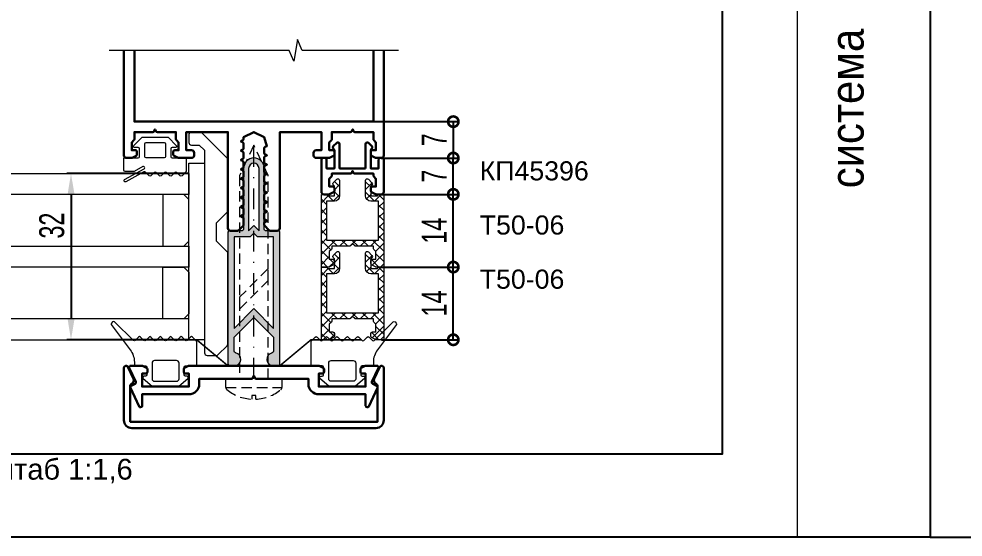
# Model space of a CAD drawing. Extents: x -37 to 8820, y -336 to 478.
# Drawn here: x 5560.4 to 5674, y 0 to 62.4 of the extents above; entities that cross this region are included whole.
import ezdxf
from ezdxf.enums import TextEntityAlignment as Align

# ---------------------------------------------------------------- set-up
doc = ezdxf.new("R2010")
doc.units = 0
doc.header["$LTSCALE"] = 5
doc.linetypes.add('DASHDOT', pattern=[1, 0.5, -0.25, 0, -0.25])
doc.linetypes.add('HIDDEN', pattern=[0.375, 0.25, -0.125])
doc.layers.get('0').update_dxf_attribs({"linetype": 'CONTINUOUS', "lineweight": 30})
doc.layers.get('DEFPOINTS').update_dxf_attribs({"linetype": 'CONTINUOUS'})
for name, color, linetype, lineweight in [('1', 6, 'DASHDOT', 13), ('2', 3, 'HIDDEN', 13), ('Dimentions', 5, 'CONTINUOUS', 15), ('Glass', 5, 'CONTINUOUS', 20), ('Ал подклад', 7, 'CONTINUOUS', 20), ('Герлен', 7, 'CONTINUOUS', 60), ('Зигзаг', 1, 'CONTINUOUS', 15), ('Подкладки', 1, 'CONTINUOUS', 20), ('Текстовый', 7, 'CONTINUOUS', 9), ('Уплотнители', 1, 'CONTINUOUS', 20), ('Штриховка', 1, 'CONTINUOUS', 5)]:
    doc.layers.add(name, color=color, linetype=linetype, lineweight=lineweight)
doc.layers.add('Скрытые', color=14, linetype='CONTINUOUS', plot=False)
doc.styles.add('3', font='RUSS.SHX', dxfattribs={"width": 0.7, "height": 3})
doc.styles.add('Каталожный', font='arial.ttf', dxfattribs={"height": 2.5})
doc.styles.add('Фирм', font='arial.ttf', dxfattribs={"height": 3.5})
doc.dimstyles.new('MX1_6', dxfattribs={"dimtxt": 3, "dimasz": 2.5, "dimexe": 0.5, "dimexo": 0, "dimgap": 0.8, "dimtad": 1, "dimlfac": 1.6, "dimdsep": 46, "dimtxsty": '3', "dimcen": 0, "dimclrd": 256, "dimclre": 256, "dimclrt": 256, "dimaunit": 1, "dimadec": 0, "dimazin": 0, "dimtfac": 1, "dimtmove": 0, "dimatfit": 1, "dimfxl": 1, "dimtvp": 1, "dimtolj": 1, "dimtzin": 0, "dimarcsym": 0})

# ---------------------------------------------------------------- blocks, each defined once
blk = doc.blocks.new('*D980')
at = {"layer": 'DEFPOINTS', "color": 0, "linetype": 'Continuous', "transparency": 16777216}
for p in [(5580.84, 43.75), (5566.66, 23.75), (5580.84, 23.75)]:
    blk.add_point(p, dxfattribs=at)
at = {"layer": 'Dimentions', "linetype": 'Continuous', "lineweight": -2, "transparency": 16777216}
for p, q in [((5580.84, 43.75), (5566.16, 43.75)), ((5566.66, 41.25), (5566.66, 26.25)), ((5580.84, 23.75), (5566.16, 23.75))]:
    blk.add_line(p, q, dxfattribs=at)
at = {"layer": 'Dimentions', "linetype": 'Continuous', "transparency": 16777216}
for points in [[(5566.25, 41.25), (5567.08, 41.25), (5566.66, 43.75)], [(5566.25, 26.25), (5567.08, 26.25), (5566.66, 23.75)]]:
    blk.add_solid(points, dxfattribs=at)
at = {"layer": 'Dimentions', "linetype": 'Continuous', "transparency": 16777216, "insert": (5564.36, 37.49), "char_height": 3, "attachment_point": 5, "rotation": 90, "style": '3'}
blk.add_mtext('\\A1;32', dxfattribs=at)
blk = doc.blocks.new('_DotSmall')
at = {"color": 0, "linetype": 'ByBlock', "const_width": 0.5}
blk.add_lwpolyline([(-0.0625, 0, 1), (0.0625, 0, 1)], format="xyb", close=True, dxfattribs=at)
blk = doc.blocks.new('*D984')
at = {"layer": 'DEFPOINTS', "color": 0, "linetype": 'Continuous', "transparency": 16777216}
for p in [(5603.97, 45.62), (5612.64, 45.62), (5604.28, 41.25)]:
    blk.add_point(p, dxfattribs=at)
at = {"layer": 'Dimentions', "linetype": 'Continuous', "lineweight": -2, "transparency": 16777216}
for p, q in [((5603.97, 45.62), (5613.14, 45.62)), ((5612.64, 41.25), (5612.64, 45.62)), ((5604.28, 41.25), (5613.14, 41.25))]:
    blk.add_line(p, q, dxfattribs=at)
at = {"layer": 'Dimentions', "linetype": 'Continuous', "lineweight": -2, "transparency": 16777216, "xscale": 2.5, "yscale": 2.5, "zscale": 2.5}
for p, rotation in [((5612.64, 45.62), 90), ((5612.64, 41.25), 270)]:
    blk.add_blockref('_DotSmall', p, dxfattribs=dict(at, rotation=rotation))
at = {"layer": 'Dimentions', "linetype": 'Continuous', "transparency": 16777216, "insert": (5610.34, 43.44), "char_height": 3, "attachment_point": 5, "rotation": 90, "style": '3'}
blk.add_mtext('\\A1;7', dxfattribs=at)
blk = doc.blocks.new('*D985')
at = {"layer": 'DEFPOINTS', "color": 0, "linetype": 'Continuous', "transparency": 16777216}
for p in [(5603.03, 50), (5609.82, 45.62), (5612.64, 45.62)]:
    blk.add_point(p, dxfattribs=at)
at = {"layer": 'Dimentions', "linetype": 'Continuous', "lineweight": -2, "transparency": 16777216}
for p, q in [((5603.03, 50), (5613.14, 50)), ((5612.64, 50), (5612.64, 45.62)), ((5609.82, 45.62), (5613.14, 45.62))]:
    blk.add_line(p, q, dxfattribs=at)
at = {"layer": 'Dimentions', "linetype": 'Continuous', "lineweight": -2, "transparency": 16777216, "xscale": 2.5, "yscale": 2.5, "zscale": 2.5}
for p, rotation in [((5612.64, 50), 90), ((5612.64, 45.62), 270)]:
    blk.add_blockref('_DotSmall', p, dxfattribs=dict(at, rotation=rotation))
at = {"layer": 'Dimentions', "linetype": 'Continuous', "transparency": 16777216, "insert": (5610.34, 47.81), "char_height": 3, "attachment_point": 5, "rotation": 90, "style": '3'}
blk.add_mtext('\\A1;7', dxfattribs=at)
blk = doc.blocks.new('*D986')
at = {"layer": 'DEFPOINTS', "color": 0, "linetype": 'Continuous', "transparency": 16777216}
for p in [(5603.68, 41.25), (5612.64, 41.25), (5604, 32.5)]:
    blk.add_point(p, dxfattribs=at)
at = {"layer": 'Dimentions', "linetype": 'Continuous', "lineweight": -2, "transparency": 16777216}
for p, q in [((5603.68, 41.25), (5613.14, 41.25)), ((5612.64, 32.5), (5612.64, 41.25)), ((5604, 32.5), (5613.14, 32.5))]:
    blk.add_line(p, q, dxfattribs=at)
at = {"layer": 'Dimentions', "linetype": 'Continuous', "lineweight": -2, "transparency": 16777216, "xscale": 2.5, "yscale": 2.5, "zscale": 2.5}
for p, rotation in [((5612.64, 41.25), 90), ((5612.64, 32.5), 270)]:
    blk.add_blockref('_DotSmall', p, dxfattribs=dict(at, rotation=rotation))
at = {"layer": 'Dimentions', "linetype": 'Continuous', "transparency": 16777216, "insert": (5610.34, 36.87), "char_height": 3, "attachment_point": 5, "rotation": 90, "style": '3'}
blk.add_mtext('\\A1;14', dxfattribs=at)
blk = doc.blocks.new('*D988')
at = {"layer": 'DEFPOINTS', "color": 0, "linetype": 'Continuous', "transparency": 16777216}
for p in [(5603.68, 32.5), (5612.64, 32.5), (5604, 23.75)]:
    blk.add_point(p, dxfattribs=at)
at = {"layer": 'Dimentions', "linetype": 'Continuous', "lineweight": -2, "transparency": 16777216}
for p, q in [((5603.68, 32.5), (5613.14, 32.5)), ((5612.64, 23.75), (5612.64, 32.5)), ((5604, 23.75), (5613.14, 23.75))]:
    blk.add_line(p, q, dxfattribs=at)
at = {"layer": 'Dimentions', "linetype": 'Continuous', "lineweight": -2, "transparency": 16777216, "xscale": 2.5, "yscale": 2.5, "zscale": 2.5}
for p, rotation in [((5612.64, 32.5), 90), ((5612.64, 23.75), 270)]:
    blk.add_blockref('_DotSmall', p, dxfattribs=dict(at, rotation=rotation))
at = {"layer": 'Dimentions', "linetype": 'Continuous', "transparency": 16777216, "insert": (5610.34, 28.12), "char_height": 3, "attachment_point": 5, "rotation": 90, "style": '3'}
blk.add_mtext('\\A1;14', dxfattribs=at)

msp = doc.modelspace()

# ---------------------------------------------------------------- hatches: boundary and pattern name
at = {"layer": 'Штриховка'}
h = msp.add_hatch(color=256, dxfattribs=at)
h.paths.add_polyline_path([(5586.2789, 22.3623), (5586.2789, 24.0625), (5587.1539, 24.9375), (5587.1539, 25.9982), (5586.2789, 25.1232), (5586.2789, 36.125), (5587.1539, 36.125), (5587.1539, 36.875), (5585.7164, 36.875, 0.41421356), (5585.5289, 36.6875), (5585.5289, 20.8125, 0.41421356), (5585.7164, 20.625), (5586.3101, 20.625, 0.92211283), (5586.4361, 22.1773, -0.36752318)])
h.paths.add_polyline_path([(5590.1539, 36.875), (5590.1539, 36.125), (5591.0289, 36.125), (5591.0289, 25.1232), (5590.1539, 25.9982), (5590.1539, 24.9375), (5591.0289, 24.0625), (5591.0289, 22.3623, -0.36752318), (5590.8716, 22.1773, 0.92211283), (5590.9976, 20.625), (5591.5914, 20.625, 0.41421356), (5591.7789, 20.8125), (5591.7789, 36.6875, 0.41421356), (5591.5914, 36.875)])
h.paths.add_polyline_path([(5588.6539, 27.4982), (5588.6539, 26.4375), (5590.1539, 24.9375), (5590.1539, 25.9982)])
h.paths.add_polyline_path([(5587.1539, 25.9982), (5587.1539, 24.9375), (5588.6539, 26.4375), (5588.6539, 27.4982)])
h.paths.add_polyline_path([(5587.7402, 45.228), (5587.4131, 44.5267, 0.03041892), (5587.4039, 44.375), (5587.4039, 41.375), (5587.4039, 41.1471, -0.02836015), (5587.4027, 41.1259, 0.00241783), (5587.4039, 41.125), (5587.4039, 37.0312, -0.41421356), (5587.2476, 36.875), (5587.1539, 36.875), (5587.1539, 36.125), (5588.2145, 36.125), (5588.6539, 36.5643), (5588.6539, 37.5), (5588.0289, 36.875), (5588.0289, 44.375, -0.41421356), (5588.6539, 45), (5588.6539, 45.625, 0.20786079)])
h.paths.add_polyline_path([(5588.6539, 45.625), (5588.6539, 45, -0.41421356), (5589.2789, 44.375), (5589.2789, 36.875), (5588.6539, 37.5), (5588.6539, 36.5643), (5589.0932, 36.125), (5590.1539, 36.125), (5590.1539, 36.875), (5590.0601, 36.875, -0.41421356), (5589.9039, 37.0312), (5589.9039, 41.125), (5589.9039, 41.1654, -0.19897581), (5589.9588, 41.298, 0.1550132), (5589.9039, 41.375), (5589.9039, 44.375, 0.03041892), (5589.8947, 44.5267), (5589.5676, 45.228, 0.20786079)])
at = {"layer": 'Штриховка', "lineweight": 5}
h = msp.add_hatch(dxfattribs=at)
h.set_pattern_fill('ANSI37', color=256, scale=7, style=0)
h.set_pattern_definition([(45, (7993.8997, 7173.0349), (-0.61871843, 0.61871843), []), (135, (7993.8997, 7173.0349), (-0.61871843, -0.61871843), [])])
edge = h.paths.add_edge_path()
edge.add_line((5600.5289, 35.3125), (5600.2713, 35.0549))
edge.add_arc((5600.1387, 35.1875), 0.1875, 270, 315, ccw=False)
edge.add_line((5600.1387, 35), (5598.0289, 35))
edge.add_line((5598.0289, 35), (5598.0289, 34.7652))
edge.add_arc((5597.8414, 34.7652), 0.1875, -45, 0, ccw=False)
edge.add_line((5597.974, 34.6326), (5597.7164, 34.375))
edge.add_line((5597.7164, 34.375), (5597.7164, 33.4375))
edge.add_line((5597.7164, 33.4375), (5598.1539, 33.4375))
edge.add_arc((5598.1539, 33.25), 0.1875, 0, 90, ccw=False)
edge.add_line((5598.3414, 33.25), (5598.3414, 32.9284))
edge.add_arc((5598.1539, 32.9284), 0.1875, 296.565051, 360, ccw=False)
edge.add_line((5598.2377, 32.7607), (5597.756, 32.5198))
edge.add_arc((5597.6721, 32.6875), 0.1875, 270, 296.565051, ccw=False)
edge.add_line((5597.6721, 32.5), (5596.7789, 32.5))
edge.add_line((5596.7789, 32.5), (5596.7789, 41.25))
edge.add_line((5596.7789, 41.25), (5597.3414, 41.25))
edge.add_arc((5597.3414, 41.0625), 0.1875, 0, 90, ccw=False)
edge.add_line((5597.5289, 41.0625), (5598.3414, 41.0625))
edge.add_line((5598.3414, 41.0625), (5598.3414, 42.25))
edge.add_line((5598.3414, 42.25), (5598.2088, 42.3826))
edge.add_arc((5598.3414, 42.5152), 0.1875, 135, 225, ccw=False)
edge.add_line((5598.2088, 42.6477), (5598.628, 43.0669))
edge.add_arc((5598.7682, 42.9268), 0.1982, 0, 135, ccw=False)
edge.add_line((5598.9664, 42.9268), (5598.9664, 41.0625))
edge.add_arc((5598.3414, 41.0625), 0.625, -90, 0, ccw=False)
edge.add_line((5598.3414, 40.4375), (5597.4039, 40.4375))
edge.add_line((5597.4039, 40.4375), (5597.4039, 35.75))
edge.add_line((5597.4039, 35.75), (5603.6539, 35.75))
edge.add_line((5603.6539, 35.75), (5603.6539, 40.4375))
edge.add_line((5603.6539, 40.4375), (5602.7164, 40.4375))
edge.add_arc((5602.7164, 41.0625), 0.625, 180, 270, ccw=False)
edge.add_line((5602.0914, 41.0625), (5602.0914, 42.9268))
edge.add_arc((5602.2896, 42.9268), 0.1982, 45, 180, ccw=False)
edge.add_line((5602.4298, 43.0669), (5602.849, 42.6477))
edge.add_arc((5602.7164, 42.5152), 0.1875, -45, 45, ccw=False)
edge.add_line((5602.849, 42.3826), (5602.7164, 42.25))
edge.add_line((5602.7164, 42.25), (5602.7164, 41.0625))
edge.add_line((5602.7164, 41.0625), (5603.5289, 41.0625))
edge.add_arc((5603.7164, 41.0625), 0.1875, 90, 180, ccw=False)
edge.add_line((5603.7164, 41.25), (5604.2789, 41.25))
edge.add_line((5604.2789, 41.25), (5604.2789, 32.5))
edge.add_line((5604.2789, 32.5), (5603.3857, 32.5))
edge.add_arc((5603.3857, 32.6875), 0.1875, 243.434949, 270, ccw=False)
edge.add_line((5603.3018, 32.5198), (5602.82, 32.7607))
edge.add_arc((5602.9039, 32.9284), 0.1875, 180, 243.434949, ccw=False)
edge.add_line((5602.7164, 32.9284), (5602.7164, 33.25))
edge.add_arc((5602.9039, 33.25), 0.1875, 90, 180, ccw=False)
edge.add_line((5602.9039, 33.4375), (5603.3414, 33.4375))
edge.add_line((5603.3414, 33.4375), (5603.3414, 34.375))
edge.add_line((5603.3414, 34.375), (5603.0838, 34.6326))
edge.add_arc((5603.2164, 34.7652), 0.1875, 180, 225, ccw=False)
edge.add_line((5603.0289, 34.7652), (5603.0289, 35))
edge.add_line((5603.0289, 35), (5600.9191, 35))
edge.add_arc((5600.9191, 35.1875), 0.1875, 225, 270, ccw=False)
edge.add_line((5600.7865, 35.0549), (5600.5289, 35.3125))
h = msp.add_hatch(dxfattribs=at)
h.set_pattern_fill('ANSI37', color=256, scale=7, style=0)
h.set_pattern_definition([(45, (7993.8997, 7164.2849), (-0.61871843, 0.61871843), []), (135, (7993.8997, 7164.2849), (-0.61871843, -0.61871843), [])])
edge = h.paths.add_edge_path()
edge.add_line((5600.5289, 26.5625), (5600.2713, 26.3049))
edge.add_arc((5600.1387, 26.4375), 0.1875, 270, 315, ccw=False)
edge.add_line((5600.1387, 26.25), (5598.0289, 26.25))
edge.add_line((5598.0289, 26.25), (5598.0289, 26.0152))
edge.add_arc((5597.8414, 26.0152), 0.1875, -45, 0, ccw=False)
edge.add_line((5597.974, 25.8826), (5597.7164, 25.625))
edge.add_line((5597.7164, 25.625), (5597.7164, 24.6875))
edge.add_line((5597.7164, 24.6875), (5598.1539, 24.6875))
edge.add_arc((5598.1539, 24.5), 0.1875, 0, 90, ccw=False)
edge.add_line((5598.3414, 24.5), (5598.3414, 24.1784))
edge.add_arc((5598.1539, 24.1784), 0.1875, 296.565051, 360, ccw=False)
edge.add_line((5598.2377, 24.0107), (5597.756, 23.7698))
edge.add_arc((5597.6721, 23.9375), 0.1875, 270, 296.565051, ccw=False)
edge.add_line((5597.6721, 23.75), (5596.7789, 23.75))
edge.add_line((5596.7789, 23.75), (5596.7789, 32.5))
edge.add_line((5596.7789, 32.5), (5597.3414, 32.5))
edge.add_arc((5597.3414, 32.3125), 0.1875, 0, 90, ccw=False)
edge.add_line((5597.5289, 32.3125), (5598.3414, 32.3125))
edge.add_line((5598.3414, 32.3125), (5598.3414, 33.5))
edge.add_line((5598.3414, 33.5), (5598.2088, 33.6326))
edge.add_arc((5598.3414, 33.7652), 0.1875, 135, 225, ccw=False)
edge.add_line((5598.2088, 33.8977), (5598.628, 34.3169))
edge.add_arc((5598.7682, 34.1768), 0.1982, 0, 135, ccw=False)
edge.add_line((5598.9664, 34.1768), (5598.9664, 32.3125))
edge.add_arc((5598.3414, 32.3125), 0.625, -90, 0, ccw=False)
edge.add_line((5598.3414, 31.6875), (5597.4039, 31.6875))
edge.add_line((5597.4039, 31.6875), (5597.4039, 27))
edge.add_line((5597.4039, 27), (5603.6539, 27))
edge.add_line((5603.6539, 27), (5603.6539, 31.6875))
edge.add_line((5603.6539, 31.6875), (5602.7164, 31.6875))
edge.add_arc((5602.7164, 32.3125), 0.625, 180, 270, ccw=False)
edge.add_line((5602.0914, 32.3125), (5602.0914, 34.1768))
edge.add_arc((5602.2896, 34.1768), 0.1982, 45, 180, ccw=False)
edge.add_line((5602.4298, 34.3169), (5602.849, 33.8977))
edge.add_arc((5602.7164, 33.7652), 0.1875, -45, 45, ccw=False)
edge.add_line((5602.849, 33.6326), (5602.7164, 33.5))
edge.add_line((5602.7164, 33.5), (5602.7164, 32.3125))
edge.add_line((5602.7164, 32.3125), (5603.5289, 32.3125))
edge.add_arc((5603.7164, 32.3125), 0.1875, 90, 180, ccw=False)
edge.add_line((5603.7164, 32.5), (5604.2789, 32.5))
edge.add_line((5604.2789, 32.5), (5604.2789, 23.75))
edge.add_line((5604.2789, 23.75), (5603.3857, 23.75))
edge.add_arc((5603.3857, 23.9375), 0.1875, 243.434949, 270, ccw=False)
edge.add_line((5603.3018, 23.7698), (5602.82, 24.0107))
edge.add_arc((5602.9039, 24.1784), 0.1875, 180, 243.434949, ccw=False)
edge.add_line((5602.7164, 24.1784), (5602.7164, 24.5))
edge.add_arc((5602.9039, 24.5), 0.1875, 90, 180, ccw=False)
edge.add_line((5602.9039, 24.6875), (5603.3414, 24.6875))
edge.add_line((5603.3414, 24.6875), (5603.3414, 25.625))
edge.add_line((5603.3414, 25.625), (5603.0838, 25.8826))
edge.add_arc((5603.2164, 26.0152), 0.1875, 180, 225, ccw=False)
edge.add_line((5603.0289, 26.0152), (5603.0289, 26.25))
edge.add_line((5603.0289, 26.25), (5600.9191, 26.25))
edge.add_arc((5600.9191, 26.4375), 0.1875, 225, 270, ccw=False)
edge.add_line((5600.7865, 26.3049), (5600.5289, 26.5625))

# ---------------------------------------------------------------- linework, layer by layer
msp.add_lwpolyline([(5604.2789, 58.5808), (5604.2789, 45.9375, -0.41421356), (5603.9664, 45.625), (5603.3857, 45.625, -0.11643382), (5603.3018, 45.6448), (5602.82, 45.8857, -0.28407904), (5602.7164, 46.0534), (5602.7164, 46.375, -0.41421356), (5602.9039, 46.5625), (5603.3414, 46.5625), (5603.3414, 47.5), (5603.0838, 47.7576, -0.19891237), (5603.0289, 47.8902), (5603.0289, 48.75), (5600.801, 48.75, -0.28407904), (5600.6333, 48.8536), (5600.5289, 49.0625), (5600.4245, 48.8536, -0.28407904), (5600.2568, 48.75), (5598.0289, 48.75), (5598.0289, 47.8902, -0.19891237), (5597.974, 47.7576), (5597.7164, 47.5), (5597.7164, 46.5625), (5598.1539, 46.5625, -0.41421356), (5598.3414, 46.375), (5598.3414, 46.0534, -0.28407904), (5598.2377, 45.8857), (5597.756, 45.6448, -0.11643382), (5597.6721, 45.625), (5596.1539, 45.625, -0.41421356), (5595.8414, 45.9375), (5595.8414, 46.25, -0.41421356), (5596.1539, 46.5625), (5596.7789, 46.5625), (5596.7789, 48.75), (5591.7789, 48.75), (5591.7789, 37.1875, -0.41421356), (5591.4664, 36.875), (5590.6066, 36.875, -0.19891237), (5590.474, 36.9299), (5589.9588, 37.4451, -0.19891237), (5589.9039, 37.5777), (5589.9039, 37.7904, -0.28407904), (5590.0075, 37.9581), (5590.2164, 38.0625), (5590.0075, 38.1669, -0.28407904), (5589.9039, 38.3346), (5589.9039, 38.9154, -0.28407904), (5590.0075, 39.0831), (5590.2164, 39.1875), (5590.0075, 39.2919, -0.28407904), (5589.9039, 39.4596), (5589.9039, 40.0404, -0.28407904), (5590.0075, 40.2081), (5590.2164, 40.3125), (5590.0075, 40.4169, -0.28407904), (5589.9039, 40.5846), (5589.9039, 41.1654, -0.28407904), (5590.0075, 41.3331), (5590.2164, 41.4375), (5590.0075, 41.5419, -0.28407904), (5589.9039, 41.7096), (5589.9039, 42.2904, -0.28407904), (5590.0075, 42.4581), (5590.2164, 42.5625), (5590.0075, 42.6669, -0.28407904), (5589.9039, 42.8346), (5589.9039, 43.4154, -0.28407904), (5590.0075, 43.5831), (5590.2164, 43.6875), (5590.0075, 43.7919, -0.28407904), (5589.9039, 43.9596), (5589.9039, 44.5404, -0.28407904), (5590.0075, 44.7081), (5590.2164, 44.8125), (5590.0075, 44.9169, -0.28407904), (5589.9039, 45.0846), (5589.9039, 45.6654, -0.28407904), (5590.0075, 45.8331), (5590.2164, 45.9375), (5590.0075, 46.0419, -0.28407904), (5589.9039, 46.2096), (5589.9039, 46.7904, -0.28407904), (5590.0075, 46.9581), (5590.2164, 47.0625), (5589.9039, 48.125), (5588.6539, 48.75), (5587.4039, 48.125), (5587.4039, 47.8971, -0.28407904), (5587.3002, 47.7294), (5587.0914, 47.625), (5587.3002, 47.5206, -0.28407904), (5587.4039, 47.3529), (5587.4039, 46.7721, -0.28407904), (5587.3002, 46.6044), (5587.0914, 46.5), (5587.3002, 46.3956, -0.28407904), (5587.4039, 46.2279), (5587.4039, 45.6471, -0.28407904), (5587.3002, 45.4794), (5587.0914, 45.375), (5587.3002, 45.2706, -0.28407904), (5587.4039, 45.1029), (5587.4039, 44.5221, -0.28407904), (5587.3002, 44.3544), (5587.0914, 44.25), (5587.3002, 44.1456, -0.28407904), (5587.4039, 43.9779), (5587.4039, 43.3971, -0.28407904), (5587.3002, 43.2294), (5587.0914, 43.125), (5587.3002, 43.0206, -0.28407904), (5587.4039, 42.8529), (5587.4039, 42.2721, -0.28407904), (5587.3002, 42.1044), (5587.0914, 42), (5587.3002, 41.8956, -0.28407904), (5587.4039, 41.7279), (5587.4039, 41.1471, -0.28407904), (5587.3002, 40.9794), (5587.0914, 40.875), (5587.3002, 40.7706, -0.28407904), (5587.4039, 40.6029), (5587.4039, 40.0221, -0.28407904), (5587.3002, 39.8544), (5587.0914, 39.75), (5587.3002, 39.6456, -0.28407904), (5587.4039, 39.4779), (5587.4039, 38.8971, -0.28407904), (5587.3002, 38.7294), (5587.0914, 38.625), (5587.3002, 38.5206, -0.28407904), (5587.4039, 38.3529), (5587.4039, 37.5777, -0.19891237), (5587.349, 37.4451), (5586.8338, 36.9299, -0.19891237), (5586.7012, 36.875), (5585.8414, 36.875, -0.41421356), (5585.5289, 37.1875), (5585.5289, 48.75), (5580.5289, 48.75), (5580.5289, 46.5625), (5581.1539, 46.5625, -0.41421356), (5581.4664, 46.25), (5581.4664, 45.9375, -0.41421356), (5581.1539, 45.625), (5579.6357, 45.625, -0.11643382), (5579.5518, 45.6448), (5579.07, 45.8857, -0.28407904), (5578.9664, 46.0534), (5578.9664, 46.375, -0.41421356), (5579.1539, 46.5625), (5579.5914, 46.5625), (5579.5914, 47.5), (5579.3338, 47.7576, -0.19891237), (5579.2789, 47.8902), (5579.2789, 48.75), (5577.051, 48.75, -0.28407904), (5576.8833, 48.8536), (5576.7789, 49.0625), (5576.6745, 48.8536, -0.28407904), (5576.5068, 48.75), (5574.2789, 48.75), (5574.2789, 47.8902, -0.19891237), (5574.224, 47.7576), (5573.9664, 47.5), (5573.9664, 46.5625), (5574.4039, 46.5625, -0.41421356), (5574.5914, 46.375), (5574.5914, 46.0534, -0.28407904), (5574.4877, 45.8857), (5574.006, 45.6448, -0.11643382), (5573.9221, 45.625), (5573.3414, 45.625, -0.41421356), (5573.0289, 45.9375), (5573.0289, 58.5808)], format="xyb")
msp.add_lwpolyline([(5603.0289, 58.5808), (5603.0289, 50), (5574.2789, 50), (5574.2789, 58.5808)])
for points in [[(5602.0914, 44.375), (5602.0914, 47.2952, -0.66817864), (5602.441, 47.44), (5602.849, 47.032, -0.41421356), (5602.849, 46.7669), (5602.8079, 46.7258, 0.19891237), (5602.7164, 46.5048), (5602.7164, 44.375), (5603.6539, 44.375), (5603.6539, 45.4375, -0.41421356), (5603.8414, 45.625), (5604.0914, 45.625, -0.41421356), (5604.2789, 45.4375), (5604.2789, 45.4375), (5604.2789, 41.5625, -0.41421356), (5603.9664, 41.25), (5603.3857, 41.25, -0.11643382), (5603.3018, 41.2698), (5602.82, 41.5107, -0.28407904), (5602.7164, 41.6784), (5602.7164, 42, -0.41421356), (5602.9039, 42.1875), (5603.3414, 42.1875), (5603.3414, 43.125), (5603.0838, 43.3826, -0.19891237), (5603.0289, 43.5152), (5603.0289, 43.75), (5600.801, 43.75, -0.28407904), (5600.6333, 43.8536), (5600.5289, 44.0625), (5600.4245, 43.8536, -0.28407904), (5600.2568, 43.75), (5598.0289, 43.75), (5598.0289, 43.5152, -0.19891237), (5597.974, 43.3826), (5597.7164, 43.125), (5597.7164, 42.1875), (5598.1539, 42.1875, -0.41421356), (5598.3414, 42), (5598.3414, 41.6784, -0.28407904), (5598.2377, 41.5107), (5597.756, 41.2698, -0.11643382), (5597.6721, 41.25), (5597.0914, 41.25, -0.41421356), (5596.7789, 41.5625), (5596.7789, 45.4375), (5596.7789, 45.4375, -0.41421356), (5596.9664, 45.625), (5597.2164, 45.625, -0.41421356), (5597.4039, 45.4375), (5597.4039, 44.375), (5598.3414, 44.375), (5598.3414, 46.5048, 0.19891237), (5598.2499, 46.7258), (5598.2088, 46.7669, -0.41421356), (5598.2088, 47.032), (5598.6168, 47.44, -0.66817864), (5598.9664, 47.2952), (5598.9664, 44.375)], [(5603.3414, 13.125), (5573.9664, 13.125, -0.41421356), (5573.0289, 14.0625), (5573.0289, 20.375, -0.80258485), (5573.5055, 20.4807), (5574.1754, 19.044, -0.40155944), (5573.9808, 18.471, 0.27973928), (5573.7789, 18.1383), (5573.7789, 13.875), (5603.5289, 13.875), (5603.5289, 18.1383, 0.27973928), (5603.327, 18.471, -0.40155944), (5603.1324, 19.044), (5603.8023, 20.4807, -0.80258485), (5604.2789, 20.375), (5604.2789, 14.0625, -0.41421356)], [(5580.8857, 20.625, 0.11643382), (5580.8018, 20.6052), (5580.32, 20.3643, 0.28407904), (5580.2164, 20.1966), (5580.2164, 19.875, 0.41421356), (5580.4039, 19.6875), (5580.8414, 19.6875), (5580.8414, 18.125), (5575.2164, 18.125), (5575.2164, 19.6875), (5575.6539, 19.6875, 0.41421356), (5575.8414, 19.875), (5575.8414, 20.1966, 0.28407904), (5575.7377, 20.3643), (5575.256, 20.6052, 0.11643382), (5575.1721, 20.625), (5573.8414, 20.625, 0.54861879), (5573.6715, 20.3583), (5574.4496, 18.6894, -0.41421356), (5574.359, 18.4402), (5573.8871, 18.2202, 0.41421356), (5573.7965, 17.9711), (5574.84, 15.7333, 0.29147342), (5575.0099, 15.625), (5575.0289, 15.625, 0.41421356), (5575.2164, 15.8125), (5575.2164, 17.1875), (5580.8414, 17.1875, 0.41421356), (5582.0914, 18.4375), (5582.0914, 19.0625), (5588.3818, 19.0625, 0.28407904), (5588.5495, 19.1661), (5588.6539, 19.375), (5588.7583, 19.1661, 0.28407904), (5588.926, 19.0625), (5595.2164, 19.0625), (5595.2164, 18.4375, 0.41421356), (5596.4664, 17.1875), (5602.0914, 17.1875), (5602.0914, 15.8125, 0.41421356), (5602.2789, 15.625), (5602.2979, 15.625, 0.29147342), (5602.4678, 15.7333), (5603.5113, 17.9711, 0.41421356), (5603.4206, 18.2202), (5602.9488, 18.4402, -0.41421356), (5602.8581, 18.6894), (5603.6363, 20.3583, 0.54861879), (5603.4664, 20.625), (5602.1357, 20.625, 0.11643382), (5602.0518, 20.6052), (5601.57, 20.3643, 0.28407904), (5601.4664, 20.1966), (5601.4664, 19.875, 0.41421356), (5601.6539, 19.6875), (5602.0914, 19.6875), (5602.0914, 18.125), (5596.4664, 18.125), (5596.4664, 19.6875), (5596.9039, 19.6875, 0.41421356), (5597.0914, 19.875), (5597.0914, 20.1966, 0.28407904), (5596.9877, 20.3643), (5596.506, 20.6052, 0.11643382), (5596.4221, 20.625)]]:
    msp.add_lwpolyline(points, format="xyb", close=True)
at = {"layer": '1'}
msp.add_line((5588.6539, 19.0625), (5588.6539, 47.1875), dxfattribs=at)
at = {"layer": '2'}
msp.add_line((5585.2789, 18.0064), (5592.0289, 18.0064), dxfattribs=at)
for points in [[(5590.3726, 19.0625), (5590.3726, 43.5016), (5588.6539, 47.1875), (5586.9351, 43.5016), (5586.9351, 19.0625)], [(5586.9351, 27.4409), (5590.3726, 30.8784), (5590.3726, 32.3107), (5586.9351, 28.8732)]]:
    msp.add_lwpolyline(points, close=True, dxfattribs=at)
msp.add_lwpolyline([(5588.4083, 16.5996, -0.16184886), (5585.3925, 17.7654, -0.22388754), (5585.2789, 18.0064), (5585.2789, 19.0625), (5592.0289, 19.0625), (5592.0289, 18.0064, -0.22388754), (5591.9153, 17.7654, -0.16184886), (5588.8995, 16.5996), (5588.8995, 17.0373), (5588.4083, 17.0373)], format="xyb", close=True, dxfattribs=at)
at = {"layer": 'Dimentions', "linetype": 'Continuous'}
msp.add_line((5654, 297), (5654, 0), dxfattribs=at)
at = {"layer": 'Glass'}
for points in [[(5580.8414, 41.25), (5542.0865, 41.25), (5542.0865, 43.75), (5580.8414, 43.75)], [(5580.8414, 35.625), (5580.8414, 40.625), (5580.2164, 41.25), (5577.7164, 41.25), (5577.7164, 35), (5580.2164, 35)], [(5580.8414, 32.5), (5542.0865, 32.5), (5542.0865, 35), (5580.8414, 35)], [(5580.8414, 31.875), (5580.8414, 26.875), (5580.2164, 26.25), (5577.7164, 26.25), (5577.7164, 32.5), (5580.2164, 32.5)], [(5580.8414, 26.25), (5542.0865, 26.25), (5542.0865, 23.75), (5580.8414, 23.75)]]:
    msp.add_lwpolyline(points, close=True, dxfattribs=at)
at = {"layer": 'Ал подклад'}
msp.add_lwpolyline([(5585.5289, 39.3224), (5585.5289, 45.3883, 0.19891237), (5585.4374, 45.6093), (5582.3882, 48.6585, 0.19891237), (5582.1672, 48.75), (5581.1539, 48.75, 0.41421356), (5580.8414, 48.4375), (5580.8414, 47.5, 0.41421356), (5581.1539, 47.1875), (5582.0914, 47.1875), (5582.7164, 46.5625), (5582.7164, 22.1875, 0.41421356), (5583.0289, 21.875), (5584.1494, 21.875, 0.19891237), (5584.3704, 21.9665), (5585.4374, 23.0335, 0.19891237), (5585.5289, 23.2544), (5585.5289, 34.1161, 0.19891237), (5585.4374, 34.3371), (5584.1494, 35.625), (5584.1494, 37.8136), (5585.4374, 39.1015, 0.19891237)], format="xyb", close=True, dxfattribs=at)
at = {"layer": 'Герлен', "ltscale": 2, "const_width": 0.1875}
msp.add_lwpolyline([(5575.7164, 23.75), (5581.7789, 23.75), (5585.5289, 20.625), (5591.7789, 20.625), (5595.5289, 23.75), (5601.5914, 23.75)], dxfattribs=at)
at = {"layer": 'Зигзаг'}
msp.add_lwpolyline([(5606.0515, 58.5808), (5594.4807, 58.5808), (5593.8999, 59.8987), (5593.4642, 57.286), (5592.8817, 58.5808), (5571.2501, 58.5808)], dxfattribs=at)
at = {"layer": 'Подкладки'}
msp.add_lwpolyline([(5582.7164, 23.75), (5580.8414, 23.75), (5580.8414, 45), (5582.7164, 45)], close=True, dxfattribs=at)
at = {"layer": 'Скрытые', "linetype": 'Continuous'}
for points in [[(5460, 297), (5670, 297), (5670, 0), (5460, 0)], [(5880, 297), (5670, 297), (5670, 0), (5880, 0)], [(5480, 10), (5480, 287), (5645, 287), (5645, 10)]]:
    msp.add_lwpolyline(points, close=True, dxfattribs=at)
at = {"layer": 'Уплотнители'}
for points in [[(5575.2981, 44.5859), (5574.2531, 44.0189, -0.12491271), (5574.1786, 44), (5573.1851, 44, -0.41421356), (5573.0289, 44.1562), (5573.0289, 45.625), (5574.7476, 45.625, 0.41421356), (5574.9039, 45.7812), (5574.9039, 46.7187, 0.41421356), (5574.7476, 46.875), (5574.3414, 46.875, -0.66858666), (5574.231, 47.1419), (5575.1706, 48.0794, -0.19861919), (5575.281, 48.125), (5578.2768, 48.125, -0.19861919), (5578.3871, 48.0794), (5579.3267, 47.1419, -0.66858666), (5579.2164, 46.875), (5578.8101, 46.875, 0.41421356), (5578.6539, 46.7187), (5578.6539, 45.7812, 0.41421356), (5578.8101, 45.625), (5580.5289, 45.625), (5580.5289, 44.0647, -0.19891237), (5580.4831, 43.9542), (5580.0144, 43.4855, -0.41421356), (5579.7934, 43.4855), (5579.3894, 43.8895, 0.41421356), (5579.1684, 43.8895), (5578.7644, 43.4855, -0.41421356), (5578.5434, 43.4855), (5578.1394, 43.8895, 0.41421356), (5577.9184, 43.8895), (5577.5144, 43.4855, -0.41421356), (5577.2934, 43.4855), (5576.8894, 43.8895, 0.41421356), (5576.6684, 43.8895), (5576.2644, 43.4855, -0.41421356), (5576.0434, 43.4855), (5575.6114, 43.9175, 0.33207606), (5575.4264, 43.9444), (5573.2596, 42.7689, -1), (5573.1106, 43.0436), (5575.4471, 44.3112, 1)], [(5575.6851, 47.5), (5577.8726, 47.5, -0.41421356), (5578.0289, 47.3437), (5578.0289, 45.7812, -0.41421356), (5577.8726, 45.625), (5575.6851, 45.625, -0.41421356), (5575.5289, 45.7812), (5575.5289, 47.3437, -0.41421356)], [(5591.5914, 36.875), (5590.0601, 36.875, -0.41421356), (5589.9039, 37.0312), (5589.9039, 41.125, 0.5), (5589.9039, 41.375), (5589.9039, 44.375, 1), (5587.4039, 44.375), (5587.4039, 41.375, 0.5), (5587.4039, 41.125), (5587.4039, 37.0312, -0.41421356), (5587.2476, 36.875), (5585.7164, 36.875, 0.41421356), (5585.5289, 36.6875), (5585.5289, 20.8125, 0.41421356), (5585.7164, 20.625), (5586.3101, 20.625, 0.92211283), (5586.4361, 22.1773, -0.36752318), (5586.2789, 22.3623), (5586.2789, 24.0625), (5588.6539, 26.4375), (5591.0289, 24.0625), (5591.0289, 22.3623, -0.36752318), (5590.8716, 22.1773, 0.92211283), (5590.9976, 20.625), (5591.5914, 20.625, 0.41421356), (5591.7789, 20.8125), (5591.7789, 36.6875, 0.41421356)], [(5588.6539, 37.5), (5589.2789, 36.875), (5589.2789, 44.375, 1), (5588.0289, 44.375), (5588.0289, 36.875), (5588.6539, 37.5)], [(5580.4351, 19.375, -0.41421356), (5580.2789, 19.5312), (5580.2789, 20.4687, -0.41421356), (5580.4351, 20.625), (5581.7789, 20.625), (5581.7789, 23.5129, 0.19891237), (5581.7423, 23.6013), (5581.2644, 24.0792, 0.41421356), (5581.0434, 24.0792), (5580.6394, 23.6752, -0.41421356), (5580.4184, 23.6752), (5580.0144, 24.0792, 0.41421356), (5579.7934, 24.0792), (5579.3894, 23.6752, -0.41421356), (5579.1684, 23.6752), (5578.7644, 24.0792, 0.41421356), (5578.5434, 24.0792), (5578.1394, 23.6752, -0.41421356), (5577.9184, 23.6752), (5577.5144, 24.0792, 0.41421356), (5577.2934, 24.0792), (5576.8894, 23.6752, -0.41421356), (5576.6684, 23.6752), (5576.2644, 24.0792, 0.41421356), (5576.0434, 24.0792), (5575.6394, 23.6752, -0.41421356), (5575.4184, 23.6752), (5575.0144, 24.0792, 0.41421356), (5574.7934, 24.0792), (5574.3894, 23.6752, -0.41421356), (5574.1684, 23.6752), (5571.8894, 25.8895, 0.41421356), (5571.6684, 25.8895), (5571.5371, 25.7582, 0.29253821), (5571.501, 25.5937), (5573.7817, 22.5405, -0.16178775), (5574.2789, 21.0443), (5574.2789, 20.625), (5575.6226, 20.625, -0.41421356), (5575.7789, 20.4687), (5575.7789, 19.5312, -0.41421356), (5575.6226, 19.375), (5575.4664, 19.375, 0.66858666), (5575.356, 19.1081), (5576.4206, 18.1706, 0.19861919), (5576.531, 18.125), (5579.5268, 18.125, 0.19861919), (5579.6371, 18.1706), (5580.7017, 19.1081, 0.66858666), (5580.5914, 19.375)], [(5596.8726, 19.375, 0.41421356), (5597.0289, 19.5312), (5597.0289, 20.4687, 0.41421356), (5596.8726, 20.625), (5595.5289, 20.625), (5595.5289, 23.5129, -0.19891237), (5595.5655, 23.6013), (5596.0434, 24.0792, -0.41421356), (5596.2644, 24.0792), (5596.6684, 23.6752, 0.41421356), (5596.8894, 23.6752), (5597.2934, 24.0792, -0.41421356), (5597.5144, 24.0792), (5597.9184, 23.6752, 0.41421356), (5598.1394, 23.6752), (5598.5434, 24.0792, -0.41421356), (5598.7644, 24.0792), (5599.1684, 23.6752, 0.41421356), (5599.3894, 23.6752), (5599.7934, 24.0792, -0.41421356), (5600.0144, 24.0792), (5600.4184, 23.6752, 0.41421356), (5600.6394, 23.6752), (5601.0434, 24.0792, -0.41421356), (5601.2644, 24.0792), (5601.6684, 23.6752, 0.41421356), (5601.8894, 23.6752), (5602.2934, 24.0792, -0.41421356), (5602.5144, 24.0792), (5602.9184, 23.6752, 0.41421356), (5603.1394, 23.6752), (5605.4184, 25.8895, -0.41421356), (5605.6394, 25.8895), (5605.7707, 25.7582, -0.29253821), (5605.8068, 25.5937), (5603.526, 22.5405, 0.16178775), (5603.0289, 21.0443), (5603.0289, 20.625), (5601.6851, 20.625, 0.41421356), (5601.5289, 20.4687), (5601.5289, 19.5312, 0.41421356), (5601.6851, 19.375), (5601.8414, 19.375, -0.66858666), (5601.9517, 19.1081), (5600.8871, 18.1706, -0.19861919), (5600.7768, 18.125), (5597.781, 18.125, -0.19861919), (5597.6706, 18.1706), (5596.606, 19.1081, -0.66858666), (5596.7164, 19.375)], [(5576.7164, 18.75), (5579.3414, 18.75, 0.41421356), (5579.6539, 19.0625), (5579.6539, 20.9375, 0.41421356), (5579.3414, 21.25), (5576.7164, 21.25, 0.41421356), (5576.4039, 20.9375), (5576.4039, 19.0625, 0.41421356)], [(5600.5914, 18.75), (5597.9664, 18.75, -0.41421356), (5597.6539, 19.0625), (5597.6539, 20.9375, -0.41421356), (5597.9664, 21.25), (5600.5914, 21.25, -0.41421356), (5600.9039, 20.9375), (5600.9039, 19.0625, -0.41421356)]]:
    msp.add_lwpolyline(points, format="xyb", close=True, dxfattribs=at)
for points in [[(5600.5289, 35.3125), (5600.2713, 35.0549, -0.19891237), (5600.1387, 35), (5598.0289, 35), (5598.0289, 34.7652, -0.19891237), (5597.974, 34.6326), (5597.7164, 34.375), (5597.7164, 33.4375), (5598.1539, 33.4375, -0.41421356), (5598.3414, 33.25), (5598.3414, 32.9284, -0.28407904), (5598.2377, 32.7607), (5597.756, 32.5198, -0.11643382), (5597.6721, 32.5), (5596.7789, 32.5), (5596.7789, 41.25), (5597.3414, 41.25, -0.41421356), (5597.5289, 41.0625), (5598.3414, 41.0625), (5598.3414, 42.25), (5598.2088, 42.3826, -0.41421356), (5598.2088, 42.6477), (5598.628, 43.0669, -0.66817864), (5598.9664, 42.9268), (5598.9664, 41.0625, -0.41421356), (5598.3414, 40.4375), (5597.4039, 40.4375), (5597.4039, 35.75), (5603.6539, 35.75), (5603.6539, 40.4375), (5602.7164, 40.4375, -0.41421356), (5602.0914, 41.0625), (5602.0914, 42.9268, -0.66817864), (5602.4298, 43.0669), (5602.849, 42.6477, -0.41421356), (5602.849, 42.3826), (5602.7164, 42.25), (5602.7164, 41.0625), (5603.5289, 41.0625, -0.41421356), (5603.7164, 41.25), (5604.2789, 41.25), (5604.2789, 32.5), (5603.3857, 32.5, -0.11643382), (5603.3018, 32.5198), (5602.82, 32.7607, -0.28407904), (5602.7164, 32.9284), (5602.7164, 33.25, -0.41421356), (5602.9039, 33.4375), (5603.3414, 33.4375), (5603.3414, 34.375), (5603.0838, 34.6326, -0.19891237), (5603.0289, 34.7652), (5603.0289, 35), (5600.9191, 35, -0.19891237), (5600.7865, 35.0549), (5600.5289, 35.3125)], [(5600.5289, 26.5625), (5600.2713, 26.3049, -0.19891237), (5600.1387, 26.25), (5598.0289, 26.25), (5598.0289, 26.0152, -0.19891237), (5597.974, 25.8826), (5597.7164, 25.625), (5597.7164, 24.6875), (5598.1539, 24.6875, -0.41421356), (5598.3414, 24.5), (5598.3414, 24.1784, -0.28407904), (5598.2377, 24.0107), (5597.756, 23.7698, -0.11643382), (5597.6721, 23.75), (5596.7789, 23.75), (5596.7789, 32.5), (5597.3414, 32.5, -0.41421356), (5597.5289, 32.3125), (5598.3414, 32.3125), (5598.3414, 33.5), (5598.2088, 33.6326, -0.41421356), (5598.2088, 33.8977), (5598.628, 34.3169, -0.66817864), (5598.9664, 34.1768), (5598.9664, 32.3125, -0.41421356), (5598.3414, 31.6875), (5597.4039, 31.6875), (5597.4039, 27), (5603.6539, 27), (5603.6539, 31.6875), (5602.7164, 31.6875, -0.41421356), (5602.0914, 32.3125), (5602.0914, 34.1768, -0.66817864), (5602.4298, 34.3169), (5602.849, 33.8977, -0.41421356), (5602.849, 33.6326), (5602.7164, 33.5), (5602.7164, 32.3125), (5603.5289, 32.3125, -0.41421356), (5603.7164, 32.5), (5604.2789, 32.5), (5604.2789, 23.75), (5603.3857, 23.75, -0.11643382), (5603.3018, 23.7698), (5602.82, 24.0107, -0.28407904), (5602.7164, 24.1784), (5602.7164, 24.5, -0.41421356), (5602.9039, 24.6875), (5603.3414, 24.6875), (5603.3414, 25.625), (5603.0838, 25.8826, -0.19891237), (5603.0289, 26.0152), (5603.0289, 26.25), (5600.9191, 26.25, -0.19891237), (5600.7865, 26.3049), (5600.5289, 26.5625)]]:
    msp.add_lwpolyline(points, format="xyb", dxfattribs=at)
msp.add_lwpolyline([(5589.0932, 36.125), (5588.6539, 36.5643), (5588.2145, 36.125), (5586.2789, 36.125), (5586.2789, 25.1232), (5588.6539, 27.4982), (5591.0289, 25.1232), (5591.0289, 36.125)], close=True, dxfattribs=at)

# ---------------------------------------------------------------- texts
at = {"layer": 'Скрытые', "linetype": 'Continuous', "insert": (5562.5, 7.9386), "char_height": 3.5, "width": 165, "attachment_point": 5, "style": 'Каталожный'}
msp.add_mtext('\\pxqc;{\\H0.71429x;масштаб 1:1,6}', dxfattribs=at)
at = {"layer": 'Текстовый', "style": 'Фирм', "width": 0.9}
msp.add_text(' система ', height=4, rotation=90, dxfattribs=at).set_placement((5662, 51.5762), align=Align.CENTER)
at = {"layer": 'Текстовый', "linetype": 'Continuous', "insert": (5615.8215, 45.2292), "char_height": 2.5, "width": 22.417372, "attachment_point": 1, "line_spacing_factor": 0.85, "style": 'Каталожный'}
msp.add_mtext('\\pxi-2,l2,r-2.0333,se1.0833,ql,t4;{\\H0.92x;КП45396\\P\\PТ50-06\\P\\PТ50-06}', dxfattribs=at)

# ---------------------------------------------------------------- dimensions: what is measured, and where the dimension line sits
at = {"layer": 'Dimentions', "linetype": 'Continuous'}
dim = msp.add_linear_dim(base=(5612.6412, 45.625), p1=(5603.0289, 50), p2=(5609.8174, 45.625), angle=90, dimstyle='MX1_6', override={"dimdec": 0, "dimblk1": 'DotSmall', "dimblk2": 'DotSmall', "dimsah": 1}, dxfattribs=at)
dim.commit()
dim.dimension.update_dxf_attribs({"geometry": '*D985', "text_midpoint": (5610.3412, 47.8125)})
for base, p1, p2, picture, middle in [((5612.6412, 45.625), (5604.2789, 41.25), (5603.9664, 45.625), '*D984', (5612.6412, 43.4375)), ((5612.6412, 41.25), (5603.9976, 32.5), (5603.676, 41.25), '*D986', (5612.6412, 36.875)), ((5612.6412, 32.5), (5603.9976, 23.75), (5603.676, 32.5), '*D988', (5612.6412, 28.125))]:
    dim = msp.add_linear_dim(base=base, p1=p1, p2=p2, angle=90, dimstyle='MX1_6', override={"dimdec": 0, "dimblk1": 'DotSmall', "dimblk2": 'DotSmall', "dimsah": 1}, dxfattribs=at)
    dim.commit()
    dim.dimension.update_dxf_attribs({"geometry": picture, "text_midpoint": middle, "dimtype": 160})
dim = msp.add_linear_dim(base=(5566.6622, 23.75), p1=(5580.8414, 43.75), p2=(5580.8414, 23.75), angle=90, dimstyle='MX1_6', dxfattribs=at)
dim.commit()
dim.dimension.update_dxf_attribs({"geometry": '*D980', "text_midpoint": (5566.6622, 37.4875), "dimtype": 160})

doc.saveas('drawing.dxf')
